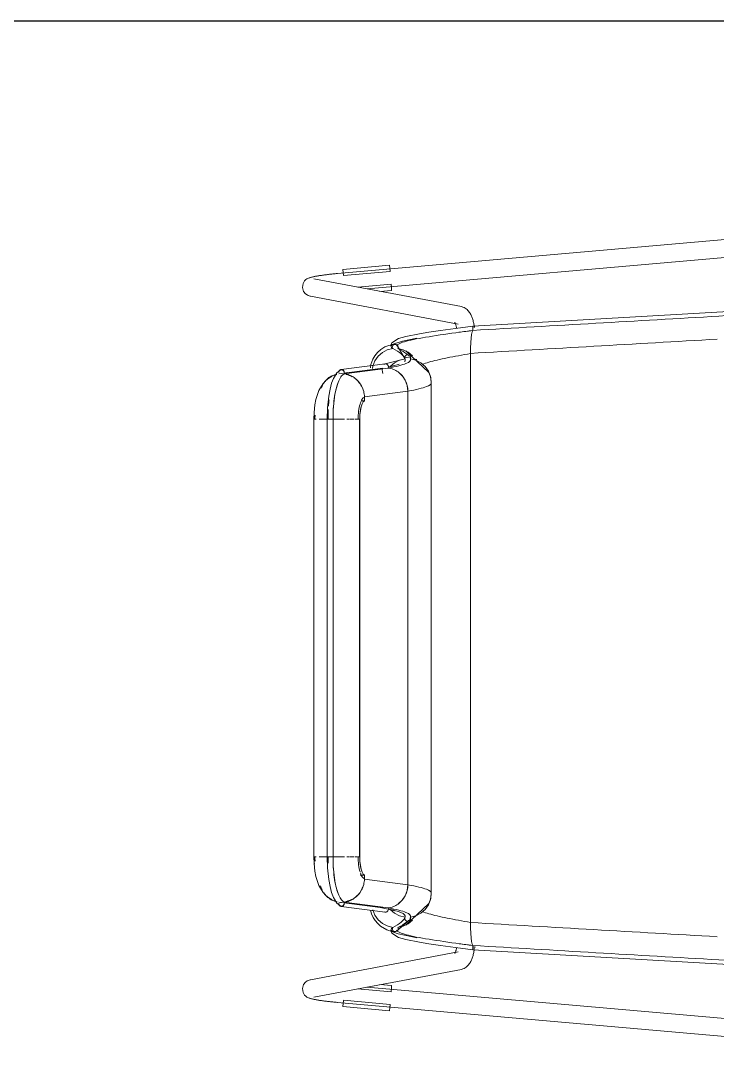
# Model space of a CAD drawing. Header units: millimetres. Extents: x 155927 to 317870, y -36033 to 97293.
# Drawn here: x 158917 to 159386, y 25255 to 25956 of the extents above; entities that cross this region are included whole.
import ezdxf

# ---------------------------------------------------------------- set-up
doc = ezdxf.new("R2010")
doc.units = ezdxf.units.MM
doc.header["$MEASUREMENT"] = 0
doc.layers.add('I-FURN', color=8, linetype='CONTINUOUS', lineweight=9)
doc.layers.add('I-WALL', color=7, linetype='CONTINUOUS', lineweight=9)

msp = doc.modelspace()

# ---------------------------------------------------------------- linework, layer by layer
at = {"layer": 'I-FURN'}
for p, q in [((159573.34, 25824.23), (159130.02, 25785.28)), ((159150.04, 25775), (159574.39, 25812.28)), ((159123.24, 25784.59), (159123.95, 25784.67)), ((159123.95, 25784.67), (159124.67, 25784.75)), ((159124.67, 25784.75), (159125.4, 25784.83)), ((159125.4, 25784.83), (159126.13, 25784.91)), ((159126.13, 25784.91), (159126.87, 25784.99)), ((159126.87, 25784.99), (159127.61, 25785.06)), ((159127.61, 25785.06), (159128.36, 25785.13)), ((159128.36, 25785.13), (159129.11, 25785.2)), ((159129.11, 25785.2), (159129.86, 25785.27)), ((159129.86, 25785.27), (159130.02, 25785.28)), ((159133.63, 25788.1), (159165.04, 25790.86)), ((159133.81, 25786.05), (159133.63, 25788.1)), ((159133.99, 25783.99), (159133.81, 25786.05)), ((159134, 25783.87), (159165.41, 25786.63)), ((159165.04, 25790.86), (159165.22, 25788.81)), ((159165.22, 25788.81), (159165.4, 25786.75)), ((159106.34, 25775.9), (159106.83, 25778.66)), ((159106.83, 25778.66), (159107.87, 25780.32)), ((159107.87, 25780.32), (159108.78, 25781.17)), ((159108.78, 25781.17), (159109.48, 25781.65)), ((159109.48, 25781.65), (159110.04, 25781.95)), ((159110.04, 25781.95), (159110.52, 25782.17)), ((159110.52, 25782.17), (159110.94, 25782.34)), ((159110.94, 25782.34), (159111.35, 25782.48)), ((159111.35, 25782.48), (159111.74, 25782.6)), ((159111.74, 25782.6), (159112.14, 25782.72)), ((159112.14, 25782.72), (159112.54, 25782.83)), ((159112.54, 25782.83), (159112.95, 25782.93)), ((159112.95, 25782.93), (159113.38, 25783.03)), ((159113.38, 25783.03), (159113.82, 25783.13)), ((159113.82, 25783.13), (159114.28, 25783.23)), ((159213.46, 25762.99), (159114.17, 25781.8)), ((159114.28, 25783.23), (159114.76, 25783.32)), ((159114.76, 25783.32), (159115.26, 25783.42)), ((159115.26, 25783.42), (159115.77, 25783.51)), ((159115.77, 25783.51), (159116.31, 25783.6)), ((159116.31, 25783.6), (159116.86, 25783.7)), ((159116.86, 25783.7), (159117.43, 25783.79)), ((159117.43, 25783.79), (159118.01, 25783.88)), ((159118.01, 25783.88), (159118.61, 25783.97)), ((159118.61, 25783.97), (159119.23, 25784.06)), ((159119.23, 25784.06), (159119.87, 25784.15)), ((159119.87, 25784.15), (159120.52, 25784.24)), ((159120.52, 25784.24), (159121.18, 25784.33)), ((159121.18, 25784.33), (159121.86, 25784.42)), ((159121.86, 25784.42), (159122.54, 25784.5)), ((159122.54, 25784.5), (159123.24, 25784.59)), ((159166.15, 25778.18), (159143.67, 25776.2)), ((159166.16, 25778.05), (159166.34, 25775.99)), ((159107.18, 25773.15), (159106.34, 25775.9)), ((159107.18, 25773.15), (159108.5, 25771.57)), ((159108.5, 25771.57), (159109.58, 25770.83)), ((159109.58, 25770.83), (159110.38, 25770.45)), ((159158.63, 25773.25), (159166.52, 25773.95)), ((159166.34, 25775.99), (159166.52, 25773.95)), ((159110.38, 25770.45), (159111.01, 25770.24)), ((159111.01, 25770.24), (159111.52, 25770.1)), ((159111.52, 25770.1), (159111.94, 25770.01)), ((159111.94, 25770.01), (159211.23, 25751.2)), ((159221.31, 25749.8), (159553.22, 25769.09)), ((159213.46, 25762.99), (159214.45, 25762.73)), ((159214.45, 25762.73), (159215.34, 25762.37)), ((159215.34, 25762.37), (159216.13, 25761.93)), ((159216.13, 25761.93), (159216.82, 25761.45)), ((159216.82, 25761.45), (159217.42, 25760.94)), ((159217.42, 25760.94), (159217.94, 25760.42)), ((159217.94, 25760.42), (159218.39, 25759.89)), ((159218.39, 25759.89), (159218.79, 25759.35)), ((159218.79, 25759.35), (159219.15, 25758.82)), ((159219.15, 25758.82), (159219.48, 25758.28)), ((159219.48, 25758.28), (159219.76, 25757.74)), ((159219.76, 25757.74), (159220.04, 25757.19)), ((159220.04, 25757.19), (159220.29, 25756.63)), ((159209, 25752.42), (159209.01, 25752.39)), ((159209.01, 25752.39), (159209.06, 25752.32)), ((159209.06, 25752.32), (159209.1, 25752.23)), ((159209.1, 25752.23), (159209.18, 25752.08)), ((159209.18, 25752.08), (159209.27, 25751.89)), ((159209.27, 25751.89), (159209.36, 25751.66)), ((159209.36, 25751.66), (159209.46, 25751.39)), ((159221.31, 25749.79), (159209.45, 25748.24)), ((159209.46, 25751.39), (159209.57, 25751.08)), ((159209.57, 25751.08), (159209.68, 25750.75)), ((159209.68, 25750.75), (159209.78, 25750.38)), ((159209.78, 25750.38), (159209.89, 25749.99)), ((159209.89, 25749.99), (159210, 25749.57)), ((159220.29, 25756.63), (159220.52, 25756.06)), ((159220.52, 25756.06), (159220.74, 25755.48)), ((159220.74, 25755.48), (159220.95, 25754.89)), ((159220.95, 25754.89), (159221.14, 25754.28)), ((159221.14, 25754.28), (159221.33, 25753.66)), ((159221.36, 25749.73), (159221.31, 25749.79)), ((159221.31, 25749.8), (159221.36, 25749.74)), ((159221.33, 25753.66), (159221.5, 25753.03)), ((159221.5, 25753.03), (159221.66, 25752.39)), ((159221.66, 25752.39), (159221.81, 25751.74)), ((159221.81, 25751.74), (159221.96, 25751.07)), ((159221.96, 25751.07), (159222.09, 25750.39)), ((159222.09, 25750.39), (159222.22, 25749.69)), ((159222.22, 25749.69), (159222.33, 25748.99)), ((159176.17, 25742.87), (159171.17, 25741.46)), ((159185.19, 25744.67), (159176.17, 25742.87)), ((159191.5, 25745.7), (159185.19, 25744.67)), ((159199.52, 25746.89), (159191.5, 25745.7)), ((159209.45, 25748.24), (159199.52, 25746.89)), ((159210, 25749.57), (159210.1, 25749.12)), ((159210.1, 25749.12), (159210.2, 25748.65)), ((159210.2, 25748.65), (159210.3, 25748.16)), ((159220.04, 25741.82), (159220.35, 25744.28)), ((159220.35, 25744.28), (159220.04, 25741.79)), ((159220.35, 25744.29), (159220.72, 25746.03)), ((159220.72, 25746.03), (159220.35, 25744.28)), ((159220.72, 25746.03), (159221.12, 25746.93)), ((159221.12, 25746.93), (159220.72, 25746.03)), ((159221.11, 25748.39), (159221.1, 25747.9)), ((159221.1, 25747.9), (159221.11, 25748.39)), ((159221.1, 25747.9), (159221.1, 25747.4)), ((159221.1, 25747.4), (159221.1, 25747.9)), ((159221.1, 25747.4), (159221.12, 25746.93)), ((159221.12, 25746.93), (159221.1, 25747.4)), ((159221.13, 25748.85), (159221.11, 25748.39)), ((159221.11, 25748.39), (159221.13, 25748.85)), ((159221.13, 25748.85), (159221.16, 25749.24)), ((159221.16, 25749.23), (159221.13, 25748.85)), ((159221.21, 25749.53), (159221.16, 25749.23)), ((159221.16, 25749.24), (159221.2, 25749.53)), ((159221.46, 25749.26), (159221.41, 25749.55)), ((159221.41, 25749.55), (159221.46, 25749.26)), ((159221.49, 25748.88), (159221.46, 25749.26)), ((159221.46, 25749.26), (159221.49, 25748.88)), ((159162.02, 25735.8), (159159.19, 25733.98)), ((159173.73, 25739.79), (159162.02, 25735.8)), ((159166.54, 25738.69), (159166.01, 25736.5)), ((159166.01, 25736.5), (159166.3, 25735.59)), ((159171.17, 25741.46), (159166.54, 25738.69)), ((159167.09, 25736.15), (159167.01, 25735.65)), ((159167.02, 25735.65), (159167.09, 25736.14)), ((159167.09, 25736.14), (159167.29, 25736.6)), ((159167.28, 25736.6), (159167.09, 25736.15)), ((159167.59, 25736.99), (159167.28, 25736.6)), ((159167.29, 25736.6), (159167.59, 25736.99)), ((159167.59, 25736.99), (159167.99, 25737.29)), ((159167.99, 25737.29), (159167.59, 25736.99)), ((159168.44, 25737.49), (159167.99, 25737.29)), ((159167.99, 25737.29), (159168.44, 25737.48)), ((159168.44, 25737.48), (159168.93, 25737.56)), ((159168.93, 25737.56), (159168.44, 25737.49)), ((159168.93, 25737.56), (159169.41, 25737.5)), ((159169.41, 25737.5), (159168.93, 25737.56)), ((159169.41, 25737.5), (159169.87, 25737.31)), ((159169.87, 25737.32), (159169.41, 25737.5)), ((159169.78, 25737.36), (159175.49, 25727.97)), ((159170.27, 25737.03), (159169.87, 25737.32)), ((159169.87, 25737.31), (159170.27, 25737.03)), ((159170.27, 25737.03), (159170.59, 25736.65)), ((159170.59, 25736.65), (159170.27, 25737.03)), ((159170.59, 25736.65), (159170.8, 25736.2)), ((159170.8, 25736.2), (159170.59, 25736.65)), ((159170.8, 25736.2), (159170.89, 25735.71)), ((159170.89, 25735.71), (159170.8, 25736.2)), ((159170.89, 25735.71), (159170.86, 25735.21)), ((159170.86, 25735.21), (159170.89, 25735.71)), ((159183.39, 25741.69), (159173.73, 25739.79)), ((159219.65, 25735.21), (159219.8, 25738.69)), ((159219.8, 25738.68), (159219.65, 25735.15)), ((159220.04, 25741.79), (159219.8, 25738.68)), ((159219.81, 25738.73), (159220.04, 25741.79)), ((159155.17, 25729.82), (159153.83, 25727.55)), ((159156.95, 25731.99), (159155.17, 25729.82)), ((159157.45, 25729.56), (159155.27, 25726.48)), ((159159.19, 25733.98), (159156.95, 25731.99)), ((159160.27, 25732.04), (159157.45, 25729.56)), ((159163.59, 25733.78), (159160.27, 25732.04)), ((159167.22, 25734.68), (159163.59, 25733.78)), ((159167.22, 25734.68), (159167.06, 25735.15)), ((159167.06, 25735.15), (159167.22, 25734.68)), ((159170.86, 25735.21), (159170.71, 25734.73)), ((159170.71, 25734.73), (159170.86, 25735.21)), ((159170.71, 25734.73), (159174.32, 25733.94)), ((159174.32, 25733.95), (159170.71, 25734.73)), ((159177.65, 25732.31), (159174.32, 25733.95)), ((159174.32, 25733.94), (159177.65, 25732.3)), ((159179.2, 25729.24), (159175.31, 25728.4)), ((159175.39, 25728.69), (159175.48, 25729.18)), ((159175.47, 25729.18), (159175.39, 25728.69)), ((159175.43, 25728.19), (159175.39, 25728.69)), ((159175.39, 25728.69), (159175.43, 25728.2)), ((159175.68, 25729.64), (159175.47, 25729.18)), ((159175.48, 25729.18), (159175.68, 25729.63)), ((159175.99, 25730.02), (159175.68, 25729.64)), ((159175.68, 25729.63), (159175.99, 25730.01)), ((159175.97, 25733.25), (159191.67, 25718.65)), ((159175.99, 25730.01), (159176.39, 25730.31)), ((159176.39, 25730.31), (159175.99, 25730.02)), ((159176.39, 25730.31), (159176.85, 25730.5)), ((159176.85, 25730.5), (159176.39, 25730.31)), ((159177.34, 25730.57), (159176.85, 25730.5)), ((159176.85, 25730.5), (159177.34, 25730.56)), ((159177.84, 25730.5), (159177.34, 25730.57)), ((159177.34, 25730.56), (159177.84, 25730.5)), ((159180.48, 25729.91), (159177.65, 25732.31)), ((159177.65, 25732.3), (159180.48, 25729.91)), ((159177.84, 25730.5), (159178.3, 25730.31)), ((159178.3, 25730.31), (159177.84, 25730.5)), ((159178.3, 25730.31), (159178.7, 25730.01)), ((159178.7, 25730.02), (159178.3, 25730.31)), ((159179.01, 25729.64), (159178.7, 25730.02)), ((159178.7, 25730.01), (159179.01, 25729.63)), ((159179.22, 25729.18), (159179.01, 25729.64)), ((159179.01, 25729.63), (159179.21, 25729.18)), ((159179.07, 25729.54), (159179.11, 25726.66)), ((159179.21, 25729.18), (159179.3, 25728.69)), ((159179.3, 25728.69), (159179.22, 25729.18)), ((159179.3, 25728.69), (159179.26, 25728.19)), ((159179.26, 25728.2), (159179.3, 25728.69)), ((159219.59, 25731.46), (159219.65, 25735.15)), ((159219.65, 25735.15), (159219.59, 25731.38)), ((159219.59, 25731.38), (159219.59, 25347.98)), ((159219.59, 25347.98), (159219.59, 25731.38)), ((159132.43, 25720.56), (159162.21, 25724.41)), ((159152.54, 25723.95), (159152.24, 25721.68)), ((159153.83, 25727.55), (159152.54, 25723.95)), ((159153.87, 25722.96), (159153.5, 25721.22)), ((159153.51, 25721.21), (159153.88, 25722.96)), ((159155.27, 25726.48), (159153.87, 25722.96)), ((159161.53, 25724.17), (159161.15, 25723.88)), ((159161.97, 25724.36), (159161.53, 25724.17)), ((159162.44, 25724.43), (159161.97, 25724.36)), ((159162.13, 25724.4), (159173.74, 25727.37)), ((159162.91, 25724.36), (159162.44, 25724.43)), ((159163.35, 25724.17), (159162.91, 25724.36)), ((159163.74, 25723.88), (159163.35, 25724.17)), ((159164.04, 25723.5), (159163.74, 25723.88)), ((159164.23, 25723.04), (159164.04, 25723.5)), ((159164.31, 25722.55), (159164.23, 25723.04)), ((159164.27, 25722.05), (159164.31, 25722.55)), ((159168.48, 25725.08), (159165.61, 25722.57)), ((159171.88, 25726.83), (159168.48, 25725.08)), ((159175.59, 25727.73), (159171.88, 25726.83)), ((159173.74, 25727.37), (159175.61, 25727.69)), ((159175.43, 25728.2), (159175.59, 25727.73)), ((159175.59, 25727.72), (159175.43, 25728.19)), ((159179.1, 25727.73), (159179.26, 25728.2)), ((159179.26, 25728.19), (159179.1, 25727.72)), ((159182.81, 25726.83), (159179.1, 25727.73)), ((159182.81, 25726.83), (159186.2, 25725.07)), ((159186.21, 25725.08), (159182.81, 25726.83)), ((159186.2, 25725.07), (159189.07, 25722.57)), ((159189.08, 25722.57), (159186.21, 25725.08)), ((159189.07, 25722.57), (159191.25, 25719.43)), ((159191.25, 25719.43), (159189.08, 25722.57)), ((159124.17, 25714.85), (159122.1, 25713.18)), ((159126.44, 25716.18), (159124.17, 25714.85)), ((159129.55, 25718.31), (159127.25, 25714.48)), ((159131.93, 25720.2), (159129.55, 25718.31)), ((159130.87, 25717.72), (159160.57, 25721.56)), ((159136.84, 25718.49), (159134.4, 25718.18)), ((159164.12, 25721.58), (159134.41, 25717.74)), ((159159.79, 25721.44), (159160.48, 25717.95)), ((159173.62, 25716.47), (159170.88, 25718.95)), ((159175.7, 25713.35), (159173.62, 25716.47)), ((159191.07, 25719.75), (159192.8, 25715.28)), ((159191.25, 25719.43), (159192.61, 25715.86)), ((159192.62, 25715.86), (159191.25, 25719.43)), ((159191.67, 25718.65), (159192.37, 25716.72)), ((159192.61, 25715.86), (159193.09, 25712.07)), ((159193.09, 25712.07), (159192.62, 25715.86)), ((159192.8, 25715.28), (159193.24, 25711.53)), ((159120.27, 25711.2), (159117.4, 25706.48)), ((159122.1, 25713.18), (159120.27, 25711.2)), ((159126.06, 25711.31), (159124.98, 25707.27)), ((159127.25, 25714.48), (159126.06, 25711.31)), ((159129.29, 25708.34), (159128.33, 25703.91)), ((159130.39, 25711.78), (159129.29, 25708.34)), ((159177.01, 25709.81), (159175.7, 25713.35)), ((159177.49, 25706.04), (159177.01, 25709.81)), ((159193.09, 25712.07), (159193.09, 25367.29)), ((159193.09, 25367.29), (159193.09, 25712.07)), ((159193.24, 25672.63), (159193.24, 25711.54)), ((159117.4, 25706.48), (159115.38, 25700.33)), ((159124.11, 25702.55), (159123.31, 25694.67)), ((159124.98, 25707.27), (159124.11, 25702.55)), ((159128.33, 25703.91), (159127.73, 25699.9)), ((159148.21, 25702.18), (159177.49, 25706.04)), ((159148.28, 25699.46), (159148.21, 25702.18)), ((159177.49, 25706.04), (159177.49, 25373.33)), ((159177.49, 25373.33), (159177.49, 25706.04)), ((159114.72, 25696.83), (159114.21, 25691.63)), ((159115.38, 25700.33), (159114.72, 25696.83)), ((159123.31, 25694.67), (159123.16, 25687.11)), ((159127.73, 25699.9), (159127.2, 25693.33)), ((159145.45, 25693), (159145.96, 25695.49)), ((159145.96, 25695.49), (159146.63, 25697.47)), ((159148.28, 25699.46), (159146.62, 25699.46)), ((159148.26, 25699.46), (159146.62, 25699.46)), ((159146.63, 25697.47), (159147.42, 25698.82)), ((159147.42, 25698.82), (159148.28, 25699.46)), ((159114.21, 25691.63), (159114.12, 25687.11)), ((159114.29, 25687.11), (159114.12, 25687.11)), ((159114.12, 25687.11), (159114.12, 25392.26)), ((159114.14, 25687.11), (159115.62, 25687.11)), ((159117.64, 25687.11), (159120.22, 25687.11)), ((159123.4, 25687.11), (159120.38, 25687.11)), ((159120.39, 25687.11), (159123.41, 25687.11)), ((159123.16, 25687.11), (159123.16, 25392.26)), ((159123.16, 25687.11), (159127.01, 25687.11)), ((159123.23, 25687.11), (159123.16, 25687.11)), ((159123.43, 25687.11), (159123.23, 25687.11)), ((159123.73, 25687.11), (159123.43, 25687.11)), ((159124.12, 25687.11), (159123.73, 25687.11)), ((159124.58, 25687.11), (159124.12, 25687.11)), ((159125.07, 25687.11), (159124.58, 25687.11)), ((159125.57, 25687.11), (159125.07, 25687.11)), ((159126.04, 25687.11), (159125.57, 25687.11)), ((159126.46, 25687.11), (159126.04, 25687.11)), ((159126.79, 25687.11), (159126.46, 25687.11)), ((159127.01, 25687.11), (159126.79, 25687.11)), ((159130.91, 25687.11), (159127.09, 25687.11)), ((159127.09, 25687.11), (159130.91, 25687.11)), ((159127.2, 25693.33), (159127.12, 25687.11)), ((159127.12, 25392.26), (159127.12, 25687.11)), ((159131.1, 25687.11), (159134.66, 25687.11)), ((159136.29, 25687.11), (159138.13, 25687.11)), ((159138.65, 25687.11), (159141.11, 25687.11)), ((159141.7, 25687.11), (159143.44, 25687.11)), ((159143.9, 25687.11), (159143.51, 25687.11)), ((159144.96, 25687.11), (159144.96, 25392.26)), ((159145.02, 25687.11), (159145.13, 25690.14)), ((159145.02, 25392.25), (159145.02, 25687.11)), ((159145.13, 25690.14), (159145.45, 25693)), ((159193.24, 25367.83), (159193.24, 25672.63)), ((159114.12, 25392.26), (159114.29, 25392.26)), ((159114.21, 25387.74), (159114.12, 25392.26)), ((159115.62, 25392.26), (159114.14, 25392.26)), ((159114.72, 25382.53), (159114.21, 25387.74)), ((159120.22, 25392.26), (159117.64, 25392.26)), ((159120.38, 25392.26), (159123.4, 25392.26)), ((159123.41, 25392.26), (159120.39, 25392.26)), ((159127.12, 25392.26), (159123.16, 25392.26)), ((159123.31, 25384.69), (159123.16, 25392.26)), ((159123.16, 25392.26), (159123.23, 25392.26)), ((159123.23, 25392.26), (159123.43, 25392.26)), ((159123.43, 25392.26), (159123.73, 25392.26)), ((159123.73, 25392.26), (159124.12, 25392.26)), ((159124.12, 25392.26), (159124.58, 25392.26)), ((159124.58, 25392.26), (159125.07, 25392.26)), ((159125.07, 25392.26), (159125.57, 25392.26)), ((159125.57, 25392.26), (159126.04, 25392.26)), ((159126.04, 25392.26), (159126.46, 25392.26)), ((159126.46, 25392.26), (159126.79, 25392.26)), ((159126.79, 25392.26), (159127.01, 25392.26)), ((159127.01, 25392.26), (159127.12, 25392.26)), ((159127.09, 25392.26), (159130.91, 25392.26)), ((159130.91, 25392.26), (159127.09, 25392.26)), ((159127.12, 25392.26), (159127.21, 25385.84)), ((159127.21, 25385.84), (159127.69, 25379.86)), ((159134.66, 25392.26), (159131.1, 25392.26)), ((159138.13, 25392.26), (159136.29, 25392.26)), ((159141.11, 25392.26), (159138.65, 25392.26)), ((159143.44, 25392.26), (159141.7, 25392.26)), ((159145.13, 25389.22), (159145.02, 25392.25)), ((159145.45, 25386.37), (159145.13, 25389.22)), ((159145.96, 25383.87), (159145.45, 25386.37)), ((159115.38, 25379.03), (159114.72, 25382.53)), ((159117.4, 25372.88), (159115.38, 25379.03)), ((159124.11, 25376.81), (159123.31, 25384.69)), ((159127.69, 25379.86), (159128.52, 25374.42)), ((159145.28, 25379.9), (159148.28, 25379.9)), ((159145.28, 25379.9), (159148.26, 25379.9)), ((159146.63, 25381.89), (159145.96, 25383.87)), ((159147.42, 25380.54), (159146.63, 25381.89)), ((159148.28, 25379.9), (159147.42, 25380.54)), ((159148.21, 25377.19), (159148.28, 25379.9)), ((159120.27, 25368.16), (159117.4, 25372.88)), ((159124.98, 25372.09), (159124.11, 25376.81)), ((159126.06, 25368.05), (159124.98, 25372.09)), ((159128.52, 25374.42), (159129.32, 25370.92)), ((159177.49, 25373.33), (159148.21, 25377.19)), ((159177.01, 25369.56), (159177.49, 25373.33)), ((159122.1, 25366.19), (159120.27, 25368.16)), ((159124.17, 25364.52), (159122.1, 25366.19)), ((159126.44, 25363.19), (159124.17, 25364.52)), ((159127.25, 25364.88), (159126.06, 25368.05)), ((159129.55, 25361.05), (159127.25, 25364.88)), ((159129.32, 25370.92), (159130.2, 25368.1)), ((159130.2, 25368.1), (159130.39, 25367.59)), ((159173.62, 25362.9), (159175.7, 25366.01)), ((159175.7, 25366.01), (159177.01, 25369.56)), ((159193.09, 25367.29), (159192.61, 25363.5)), ((159192.62, 25363.5), (159193.09, 25367.29)), ((159192.8, 25364.08), (159193.24, 25367.83)), ((159131.93, 25359.16), (159129.55, 25361.05)), ((159160.57, 25357.8), (159130.87, 25361.64)), ((159136.84, 25360.87), (159132.06, 25361.49)), ((159162.21, 25354.95), (159132.43, 25358.8)), ((159164.12, 25357.78), (159134.41, 25361.62)), ((159166.08, 25356.55), (159159.79, 25357.92)), ((159170.88, 25360.41), (159173.62, 25362.9)), ((159175.97, 25346.11), (159191.67, 25360.71)), ((159191.25, 25359.93), (159189.07, 25356.8)), ((159189.08, 25356.79), (159191.25, 25359.93)), ((159191.07, 25359.61), (159192.8, 25364.08)), ((159192.61, 25363.5), (159191.25, 25359.93)), ((159191.25, 25359.93), (159192.62, 25363.5)), ((159191.67, 25360.71), (159192.37, 25362.64)), ((159152.36, 25356.26), (159153.02, 25353.75)), ((159153.02, 25353.75), (159154.04, 25351.39)), ((159153.87, 25356.4), (159155.27, 25352.89)), ((159154.04, 25351.39), (159155.42, 25349.19)), ((159155.27, 25352.89), (159157.45, 25349.8)), ((159161.53, 25355.19), (159161.97, 25355)), ((159161.97, 25355), (159162.44, 25354.93)), ((159162.44, 25354.93), (159162.91, 25355)), ((159162.91, 25355), (159163.35, 25355.19)), ((159163.35, 25355.19), (159163.74, 25355.48)), ((159163.74, 25355.48), (159164.04, 25355.87)), ((159164.04, 25355.87), (159164.23, 25356.32)), ((159164.23, 25356.32), (159164.31, 25356.81)), ((159164.31, 25356.81), (159164.27, 25357.31)), ((159165.61, 25356.79), (159168.48, 25354.28)), ((159168.51, 25355.79), (159166.08, 25356.55)), ((159168.48, 25354.28), (159171.88, 25352.53)), ((159171.88, 25352.53), (159175.59, 25351.64)), ((159175.31, 25350.96), (159175.49, 25351.39)), ((159175.39, 25350.67), (159175.43, 25351.17)), ((159175.43, 25351.17), (159175.39, 25350.67)), ((159175.48, 25350.18), (159175.39, 25350.67)), ((159175.39, 25350.67), (159175.47, 25350.18)), ((159175.43, 25351.17), (159175.59, 25351.64)), ((159175.59, 25351.64), (159175.43, 25351.17)), ((159179.07, 25349.82), (159179.11, 25352.71)), ((159179.1, 25351.64), (159182.81, 25352.53)), ((159179.1, 25351.64), (159179.26, 25351.17)), ((159179.26, 25351.17), (159179.1, 25351.64)), ((159179.3, 25350.67), (159179.21, 25350.18)), ((159179.22, 25350.18), (159179.3, 25350.67)), ((159179.26, 25351.17), (159179.3, 25350.67)), ((159179.3, 25350.67), (159179.26, 25351.17)), ((159186.2, 25354.29), (159182.81, 25352.54)), ((159182.81, 25352.53), (159186.21, 25354.28)), ((159189.07, 25356.8), (159186.2, 25354.29)), ((159186.21, 25354.28), (159189.08, 25356.79)), ((159155.42, 25349.19), (159157.1, 25347.21)), ((159157.1, 25347.21), (159159.07, 25345.47)), ((159157.45, 25349.8), (159160.27, 25347.32)), ((159159.07, 25345.47), (159163.18, 25342.97)), ((159160.27, 25347.32), (159163.59, 25345.58)), ((159163.59, 25345.58), (159167.22, 25344.68)), ((159166.01, 25342.86), (159166.3, 25343.77)), ((159167.06, 25344.21), (159167.01, 25343.71)), ((159167.01, 25343.71), (159167.09, 25343.22)), ((159167.02, 25343.71), (159167.06, 25344.21)), ((159167.09, 25343.22), (159167.02, 25343.71)), ((159167.06, 25344.21), (159167.22, 25344.68)), ((159167.22, 25344.68), (159167.06, 25344.21)), ((159169.78, 25342), (159179.2, 25350.12)), ((159174.32, 25345.42), (159170.71, 25344.63)), ((159170.71, 25344.63), (159174.32, 25345.41)), ((159170.71, 25344.63), (159170.86, 25344.15)), ((159170.86, 25344.15), (159170.71, 25344.63)), ((159170.89, 25343.65), (159170.8, 25343.16)), ((159170.8, 25343.16), (159170.89, 25343.65)), ((159170.86, 25344.15), (159170.89, 25343.65)), ((159170.89, 25343.65), (159170.86, 25344.15)), ((159177.65, 25347.06), (159174.32, 25345.42)), ((159174.32, 25345.41), (159177.65, 25347.05)), ((159175.47, 25350.18), (159175.68, 25349.73)), ((159175.68, 25349.73), (159175.48, 25350.18)), ((159175.99, 25349.35), (159175.68, 25349.73)), ((159175.68, 25349.73), (159175.99, 25349.34)), ((159176.39, 25349.05), (159175.99, 25349.35)), ((159175.99, 25349.34), (159176.39, 25349.05)), ((159176.85, 25348.87), (159176.39, 25349.05)), ((159176.39, 25349.05), (159176.85, 25348.86)), ((159177.34, 25348.8), (159176.85, 25348.87)), ((159176.85, 25348.86), (159177.34, 25348.8)), ((159177.84, 25348.87), (159177.34, 25348.8)), ((159177.34, 25348.8), (159177.84, 25348.86)), ((159180.48, 25349.46), (159177.65, 25347.06)), ((159177.65, 25347.05), (159180.48, 25349.45)), ((159178.3, 25349.05), (159177.84, 25348.87)), ((159177.84, 25348.86), (159178.3, 25349.05)), ((159178.7, 25349.35), (159178.3, 25349.05)), ((159178.3, 25349.05), (159178.7, 25349.34)), ((159179.01, 25349.73), (159178.7, 25349.35)), ((159178.7, 25349.34), (159179.01, 25349.73)), ((159179.21, 25350.18), (159179.01, 25349.73)), ((159179.01, 25349.73), (159179.22, 25350.18)), ((159219.59, 25347.98), (159219.65, 25344.21)), ((159219.65, 25344.21), (159219.59, 25347.9)), ((159219.65, 25344.21), (159219.8, 25340.68)), ((159219.8, 25340.68), (159219.65, 25344.15)), ((159163.18, 25342.97), (159170.81, 25340.3)), ((159166.54, 25340.67), (159166.01, 25342.86)), ((159171.17, 25337.9), (159166.54, 25340.67)), ((159167.29, 25342.76), (159167.09, 25343.22)), ((159167.09, 25343.22), (159167.28, 25342.76)), ((159167.28, 25342.76), (159167.59, 25342.37)), ((159167.59, 25342.38), (159167.29, 25342.76)), ((159167.99, 25342.08), (159167.59, 25342.38)), ((159167.59, 25342.37), (159167.99, 25342.07)), ((159168.44, 25341.88), (159167.99, 25342.08)), ((159167.99, 25342.07), (159168.44, 25341.88)), ((159168.93, 25341.81), (159168.44, 25341.88)), ((159168.44, 25341.88), (159168.93, 25341.8)), ((159169.41, 25341.87), (159168.93, 25341.81)), ((159168.93, 25341.8), (159169.41, 25341.86)), ((159169.87, 25342.05), (159169.41, 25341.87)), ((159169.41, 25341.86), (159169.87, 25342.04)), ((159170.05, 25342.16), (159169.84, 25342.03)), ((159170.27, 25342.34), (159169.87, 25342.05)), ((159169.87, 25342.04), (159170.27, 25342.33)), ((159170.59, 25342.71), (159170.27, 25342.34)), ((159170.27, 25342.33), (159170.59, 25342.71)), ((159170.8, 25343.16), (159170.59, 25342.71)), ((159170.59, 25342.71), (159170.8, 25343.16)), ((159170.81, 25340.3), (159179.33, 25338.41)), ((159176.17, 25336.49), (159171.17, 25337.9)), ((159185.19, 25334.69), (159176.17, 25336.49)), ((159179.33, 25338.41), (159183.39, 25337.67)), ((159219.8, 25340.68), (159220.04, 25337.58)), ((159220.04, 25337.57), (159219.81, 25340.63)), ((159220.04, 25337.58), (159220.35, 25335.08)), ((159220.35, 25335.08), (159220.04, 25337.54)), ((159191.5, 25333.66), (159185.19, 25334.69)), ((159199.52, 25332.48), (159191.5, 25333.66)), ((159209.45, 25331.12), (159199.52, 25332.48)), ((159221.31, 25329.57), (159209.45, 25331.12)), ((159209.78, 25328.98), (159209.89, 25329.38)), ((159209.89, 25329.38), (159210, 25329.8)), ((159210, 25329.8), (159210.1, 25330.24)), ((159210.1, 25330.24), (159210.2, 25330.71)), ((159210.2, 25330.71), (159210.3, 25331.2)), ((159220.35, 25335.08), (159220.72, 25333.33)), ((159220.72, 25333.33), (159220.35, 25335.07)), ((159221.12, 25332.43), (159220.72, 25333.33)), ((159220.72, 25333.33), (159221.12, 25332.43)), ((159221.12, 25332.43), (159221.1, 25331.96)), ((159221.1, 25331.96), (159221.12, 25332.43)), ((159221.1, 25331.96), (159221.1, 25331.46)), ((159221.1, 25331.46), (159221.1, 25331.96)), ((159221.1, 25331.46), (159221.11, 25330.97)), ((159221.11, 25330.97), (159221.1, 25331.46)), ((159221.11, 25330.97), (159221.13, 25330.52)), ((159221.13, 25330.51), (159221.11, 25330.97)), ((159221.13, 25330.52), (159221.16, 25330.13)), ((159221.16, 25330.13), (159221.13, 25330.51)), ((159221.16, 25330.13), (159221.21, 25329.83)), ((159221.2, 25329.83), (159221.16, 25330.13)), ((159221.25, 25329.63), (159221.2, 25329.83)), ((159221.21, 25329.83), (159221.25, 25329.64)), ((159221.25, 25329.64), (159221.31, 25329.57)), ((159221.31, 25329.56), (159221.25, 25329.63)), ((159221.31, 25329.57), (159221.36, 25329.63)), ((159221.36, 25329.62), (159221.31, 25329.56)), ((159221.31, 25329.56), (159553.22, 25310.28)), ((159221.36, 25329.63), (159221.41, 25329.81)), ((159221.41, 25329.81), (159221.36, 25329.62)), ((159221.41, 25329.81), (159221.46, 25330.1)), ((159221.46, 25330.1), (159221.41, 25329.81)), ((159221.46, 25330.1), (159221.49, 25330.48)), ((159221.49, 25330.48), (159221.46, 25330.1)), ((159221.49, 25330.48), (159221.51, 25330.93)), ((159221.51, 25330.93), (159221.49, 25330.48)), ((159221.51, 25330.93), (159221.52, 25331.42)), ((159221.52, 25331.42), (159221.51, 25330.93)), ((159221.52, 25331.42), (159221.52, 25331.92)), ((159221.52, 25331.92), (159221.52, 25331.42)), ((159222.09, 25328.98), (159222.22, 25329.67)), ((159222.33, 25330.37), (159222.44, 25331.09)), ((159222.44, 25331.09), (159222.54, 25331.81)), ((159211.23, 25328.16), (159111.94, 25309.35)), ((159209, 25326.94), (159209.01, 25326.97)), ((159209.01, 25326.97), (159209.06, 25327.04)), ((159209.06, 25327.04), (159209.1, 25327.13)), ((159209.1, 25327.13), (159209.18, 25327.28)), ((159209.18, 25327.28), (159209.27, 25327.47)), ((159209.27, 25327.47), (159209.36, 25327.71)), ((159209.36, 25327.71), (159209.46, 25327.98)), ((159209.46, 25327.98), (159209.57, 25328.28)), ((159209.57, 25328.28), (159209.68, 25328.62)), ((159209.68, 25328.62), (159209.78, 25328.98)), ((159220.04, 25322.17), (159220.29, 25322.73)), ((159220.29, 25322.73), (159220.52, 25323.3)), ((159220.52, 25323.3), (159220.74, 25323.88)), ((159220.74, 25323.88), (159220.95, 25324.48)), ((159220.95, 25324.48), (159221.14, 25325.08)), ((159221.14, 25325.08), (159221.33, 25325.7)), ((159221.33, 25325.7), (159221.5, 25326.33)), ((159221.5, 25326.33), (159221.66, 25326.97)), ((159221.66, 25326.97), (159221.81, 25327.63)), ((159221.81, 25327.63), (159221.96, 25328.3)), ((159221.96, 25328.3), (159222.09, 25328.98)), ((159114.17, 25297.56), (159213.46, 25316.37)), ((159213.46, 25316.37), (159214.45, 25316.63)), ((159214.45, 25316.63), (159215.34, 25316.99)), ((159215.34, 25316.99), (159216.13, 25317.43)), ((159216.13, 25317.43), (159216.82, 25317.92)), ((159216.82, 25317.92), (159217.42, 25318.43)), ((159217.42, 25318.43), (159217.94, 25318.95)), ((159217.94, 25318.95), (159218.39, 25319.48)), ((159218.39, 25319.48), (159218.79, 25320.01)), ((159218.79, 25320.01), (159219.15, 25320.55)), ((159219.15, 25320.55), (159219.48, 25321.09)), ((159219.48, 25321.09), (159219.76, 25321.62)), ((159219.76, 25321.62), (159220.04, 25322.17)), ((159108.5, 25307.79), (159109.58, 25308.54)), ((159109.58, 25308.54), (159110.38, 25308.91)), ((159110.38, 25308.91), (159111.01, 25309.13)), ((159111.01, 25309.13), (159111.52, 25309.26)), ((159111.52, 25309.26), (159111.94, 25309.35)), ((159107.18, 25306.21), (159106.34, 25303.46)), ((159106.34, 25303.46), (159106.83, 25300.7)), ((159107.18, 25306.21), (159108.5, 25307.79)), ((159143.55, 25303.17), (159166.15, 25301.18)), ((159574.39, 25267.09), (159149.89, 25304.38)), ((159166.52, 25305.42), (159158.63, 25306.11)), ((159166.34, 25303.37), (159166.16, 25301.31)), ((159166.52, 25305.42), (159166.34, 25303.37)), ((159106.83, 25300.7), (159107.87, 25299.05)), ((159107.87, 25299.05), (159108.78, 25298.19)), ((159108.78, 25298.19), (159109.48, 25297.71)), ((159109.48, 25297.71), (159110.04, 25297.41)), ((159110.04, 25297.41), (159110.52, 25297.19)), ((159110.52, 25297.19), (159110.94, 25297.02)), ((159110.94, 25297.02), (159111.35, 25296.88)), ((159111.35, 25296.88), (159111.74, 25296.76)), ((159111.74, 25296.76), (159112.14, 25296.64)), ((159112.14, 25296.64), (159112.54, 25296.54)), ((159112.54, 25296.54), (159112.95, 25296.43)), ((159112.95, 25296.43), (159113.38, 25296.33)), ((159113.38, 25296.33), (159113.82, 25296.23)), ((159113.82, 25296.23), (159114.28, 25296.14)), ((159114.28, 25296.14), (159114.76, 25296.04)), ((159114.76, 25296.04), (159115.26, 25295.95)), ((159115.26, 25295.95), (159115.77, 25295.85)), ((159115.77, 25295.85), (159116.31, 25295.76)), ((159116.31, 25295.76), (159116.86, 25295.66)), ((159116.86, 25295.66), (159117.43, 25295.57)), ((159117.43, 25295.57), (159118.01, 25295.48)), ((159118.01, 25295.48), (159118.61, 25295.39)), ((159118.61, 25295.39), (159119.23, 25295.3)), ((159119.23, 25295.3), (159119.87, 25295.21)), ((159119.87, 25295.21), (159120.52, 25295.12)), ((159120.52, 25295.12), (159121.18, 25295.03)), ((159121.18, 25295.03), (159121.86, 25294.95)), ((159121.86, 25294.95), (159122.54, 25294.86)), ((159122.54, 25294.86), (159123.24, 25294.78)), ((159123.24, 25294.78), (159123.95, 25294.69)), ((159123.95, 25294.69), (159124.67, 25294.61)), ((159124.67, 25294.61), (159125.4, 25294.53)), ((159125.4, 25294.53), (159126.13, 25294.45)), ((159126.13, 25294.45), (159126.87, 25294.38)), ((159126.87, 25294.38), (159127.61, 25294.3)), ((159133.81, 25293.31), (159133.99, 25295.37)), ((159165.41, 25292.74), (159134, 25295.5)), ((159127.61, 25294.3), (159128.36, 25294.23)), ((159128.36, 25294.23), (159129.11, 25294.16)), ((159129.11, 25294.16), (159129.86, 25294.09)), ((159129.86, 25294.09), (159130.02, 25294.08)), ((159130.02, 25294.08), (159573.34, 25255.13)), ((159133.63, 25291.26), (159133.81, 25293.31)), ((159165.04, 25288.51), (159133.63, 25291.26)), ((159165.22, 25290.55), (159165.04, 25288.51)), ((159165.4, 25292.61), (159165.22, 25290.55))]:
    msp.add_line(p, q, dxfattribs=at)
for centre, major_axis, ratio, start_param, end_param in [((159162.44, 25722.47), (0, -1.96), 0.955139, 1.359855, 3.903556), ((159162.42, 25705.91), (0, -15.78), 0.955139, 2.787556, 3.029056), ((159162.42, 25705.91), (0, -15.78), 0.955139, 2.545839, 2.787386), ((159162.42, 25705.91), (0, -15.78), 0.955139, 1.579038, 2.545717), ((159118.4, 25687.11), (0, -12.4), 0.287441, 4.492176, 4.712389), ((159129.87, 25687.11), (15.75, 0), 0.000004, 0.290246, 0.472486), ((159118.4, 25392.25), (0, -12.4), 0.287441, 4.712389, 4.950404), ((159129.87, 25392.26), (15.75, 0), 0.000004, 5.8107, 5.99294), ((159162.42, 25373.46), (0, -15.78), 0.955139, 0.595876, 1.562553), ((159162.42, 25373.46), (0, -15.78), 0.955139, 0.112537, 0.354036), ((159162.42, 25373.46), (0, -15.78), 0.955139, 0.354206, 0.595753), ((159162.44, 25356.9), (0, -1.96), 0.955139, 5.775592, 8.064923)]:
    msp.add_ellipse(centre, major_axis=major_axis, ratio=ratio, start_param=start_param, end_param=end_param, dxfattribs=at)
for points in [[(159553.12, 25766.25), (159497.71, 25763.03), (159386.95, 25756.59), (159276.36, 25750.15), (159221.12, 25746.93)], [(159211.76, 25745.73), (159214.85, 25746.13), (159217.98, 25746.52), (159221.11, 25746.92)], [(159219.59, 25731.46), (159274.95, 25734.66), (159330.37, 25737.85), (159385.83, 25741.05)], [(159163.9, 25722.21), (159167.03, 25722.87), (159169.95, 25723.53), (159171.67, 25724.19)], [(159164.12, 25721.58), (159169.62, 25722.61), (159177.68, 25724.65), (159179.65, 25726.7), (159179.1, 25727.72)], [(159175.17, 25726.09), (159175.74, 25726.63), (159175.88, 25727.18), (159175.59, 25727.72)], [(159182.16, 25727.17), (159182.62, 25727.22), (159183.09, 25727.28), (159183.56, 25727.33)], [(159127.53, 25716.65), (159128.19, 25716.91), (159128.86, 25717.07), (159129.55, 25717.22)], [(159130.45, 25711.95), (159131.02, 25713.41), (159132.29, 25715.88), (159133.69, 25717.19), (159134.42, 25717.54)], [(159148.21, 25702.18), (159148.17, 25703.47), (159147.81, 25705.97), (159146.4, 25709.57), (159144.21, 25712.72), (159141.37, 25715.25), (159138.03, 25717.01), (159135.65, 25717.59), (159134.41, 25717.74)], [(159135.93, 25717.28), (159137.32, 25716.97), (159138.68, 25716.47), (159139.94, 25715.77)], [(159141.29, 25714.91), (159142.08, 25714.36), (159142.79, 25713.72), (159143.45, 25713.03)], [(159144.1, 25712.39), (159144.94, 25711.44), (159146.36, 25709.34), (159147.42, 25706.96), (159147.66, 25705.71)], [(159193.24, 25711.54), (159193.24, 25711.72), (159193.19, 25711.89), (159193.09, 25712.07)], [(159143.9, 25687.11), (159143.93, 25689), (159144.19, 25692.74), (159145.15, 25697.53), (159146.55, 25700.86), (159147.64, 25701.8), (159148.2, 25701.93)], [(159123.69, 25687.11), (159123.65, 25689.33), (159123.69, 25691.53), (159123.8, 25693.71)], [(159123.94, 25695.92), (159124.05, 25697.39), (159124.19, 25698.85), (159124.37, 25700.26)], [(159145.91, 25695.49), (159145.37, 25693.43), (159145.08, 25690.72), (159144.99, 25687.94)], [(159114.22, 25687.11), (159114.21, 25688.69), (159114.28, 25690.19), (159114.42, 25691.62)], [(159114.43, 25387.29), (159114.28, 25388.87), (159114.21, 25390.54), (159114.22, 25392.26)], [(159123.71, 25387.99), (159123.67, 25389.41), (159123.67, 25390.83), (159123.69, 25392.26)], [(159134.42, 25361.82), (159133.69, 25362.18), (159132.29, 25363.49), (159130.39, 25367.19), (159128.86, 25372.26), (159127.75, 25378.4), (159127.12, 25385.26), (159127.05, 25389.91), (159127.09, 25392.26)], [(159145.22, 25382.07), (159144.44, 25384.77), (159143.96, 25388.47), (159143.9, 25392.25)], [(159144.97, 25391.42), (159145.03, 25388.64), (159145.3, 25385.5), (159145.91, 25383.88)], [(159148.2, 25377.43), (159147.19, 25377.67), (159146.2, 25379.08), (159145.44, 25381.36)], [(159118.57, 25372.65), (159118.83, 25371.69), (159119.18, 25370.76), (159119.6, 25369.87)], [(159134.41, 25361.62), (159135.65, 25361.77), (159138.03, 25362.35), (159141.37, 25364.11), (159144.21, 25366.64), (159146.4, 25369.79), (159147.81, 25373.39), (159148.17, 25375.89), (159148.21, 25377.19)], [(159147.66, 25373.65), (159147.34, 25372.42), (159146.37, 25370.09), (159145.01, 25367.78), (159144.19, 25366.79)], [(159143.49, 25366.32), (159142.81, 25365.63), (159142.1, 25364.94), (159141.29, 25364.46)], [(159193.09, 25367.29), (159193.19, 25367.47), (159193.24, 25367.65), (159193.24, 25367.83)], [(159129.46, 25362.11), (159128.8, 25362.26), (159128.16, 25362.46), (159127.52, 25362.7)], [(159134.57, 25361.36), (159134.58, 25361.28), (159134.6, 25361.11), (159134.6, 25360.94), (159134.6, 25360.86)], [(159139.93, 25363.6), (159138.67, 25362.91), (159137.3, 25362.5), (159135.92, 25362.17)], [(159164.12, 25357.78), (159169.62, 25356.76), (159177.68, 25354.71), (159179.65, 25352.66), (159179.1, 25351.64)], [(159385.83, 25338.32), (159330.37, 25341.51), (159274.95, 25344.71), (159219.59, 25347.9)], [(159211.95, 25333.61), (159214.98, 25333.22), (159218.05, 25332.83), (159221.11, 25332.45)], [(159553.12, 25313.11), (159497.71, 25316.33), (159386.95, 25322.77), (159276.36, 25329.21), (159221.12, 25332.43)]]:
    msp.add_open_spline(points, degree=3, dxfattribs=at)
for points, knots in [([(159169.83, 25736.56), (159170.02, 25736.97), (159171.62, 25738.39), (159179.92, 25740.83), (159198.36, 25743.88), (159213.57, 25745.91), (159221.12, 25746.93)], [0.1500589, 0.1500589, 0.1500589, 0.1500589, 0.25, 0.5, 0.75, 1, 1, 1, 1]), ([(159167.22, 25734.68), (159165.67, 25735.71), (159165.89, 25736.96), (159168.8, 25738.22), (159169.43, 25738.45)], [0, 0, 0, 0, 0.25, 0.3070827, 0.3070827, 0.3070827, 0.3070827]), ([(159175.31, 25728.4), (159174.84, 25729.34), (159173.05, 25731.43), (159169.62, 25733.52), (159167.22, 25734.68)], [0.0974617, 0.0974617, 0.0974617, 0.0974617, 0.5, 1, 1, 1, 1]), ([(159177.84, 25729.85), (159177.44, 25730.31), (159175.77, 25731.94), (159173.12, 25733.57), (159170.71, 25734.73)], [0.3036932, 0.3036932, 0.3036932, 0.3036932, 0.5, 1, 1, 1, 1]), ([(159187.32, 25724.08), (159188.47, 25724.57), (159192.71, 25726.03), (159203.42, 25728.46), (159214.2, 25730.41), (159219.59, 25731.38)], [0.375, 0.375, 0.375, 0.375, 0.5, 0.75, 1, 1, 1, 1]), ([(159129.67, 25717.51), (159128.93, 25717.35), (159127.05, 25716.79), (159124.22, 25715.24), (159122.39, 25713.56), (159121.62, 25712.61)], [0.0634811, 0.0634811, 0.0634811, 0.0634811, 0.1666667, 0.3333333, 0.5, 0.5, 0.5, 0.5]), ([(159134.59, 25718.59), (159134.59, 25718.74), (159134.56, 25718.96), (159134.48, 25719.25), (159134.37, 25719.52), (159134.17, 25719.84), (159133.86, 25720.16), (159133.49, 25720.39), (159133.14, 25720.52), (159132.83, 25720.57), (159132.55, 25720.58), (159132.29, 25720.54), (159132.04, 25720.47), (159131.79, 25720.36), (159131.49, 25720.16), (159131.18, 25719.84), (159130.97, 25719.44), (159130.87, 25719.09), (159130.83, 25718.83), (159130.82, 25718.67), (159130.82, 25718.59)], [0.1111111, 0.1111111, 0.1111111, 0.1111111, 0.1666667, 0.1944444, 0.2222222, 0.2777778, 0.3333333, 0.3888889, 0.4444444, 0.4791667, 0.5138889, 0.5486111, 0.5833333, 0.6180556, 0.6527778, 0.7222222, 0.7916667, 0.8263889, 0.8611111, 0.8888889, 0.8888889, 0.8888889, 0.8888889]), ([(159130.85, 25718.5), (159130.85, 25718.67), (159130.89, 25718.96), (159131.03, 25719.34), (159131.29, 25719.75), (159131.81, 25720.21), (159132.67, 25720.46), (159133.46, 25720.23), (159133.99, 25719.84), (159134.31, 25719.45), (159134.45, 25719.15), (159134.5, 25718.99)], [-0.875, -0.875, -0.875, -0.875, -0.8125, -0.765625, -0.71875, -0.625, -0.5, -0.375, -0.3125, -0.25, -0.1875, -0.1875, -0.1875, -0.1875]), ([(159120.99, 25711.81), (159120.46, 25711.08), (159119.75, 25709.83), (159119.12, 25708.5), (159118.92, 25707.99)], [0.5455526, 0.5455526, 0.5455526, 0.5455526, 0.6666667, 0.739481, 0.739481, 0.739481, 0.739481]), ([(159127.09, 25687.11), (159127.05, 25689.45), (159127.12, 25694.11), (159127.76, 25700.95), (159128.84, 25707.06), (159129.85, 25710.28), (159130.39, 25711.77)], [0.0000052, 0.0000052, 0.0000052, 0.0000052, 0.1666667, 0.3333333, 0.5, 0.6602535, 0.6602535, 0.6602535, 0.6602535]), ([(159177.49, 25706.04), (159183.22, 25707.04), (159190.86, 25708.88), (159193.24, 25710.71), (159193.24, 25711.53)], [0, 0, 0, 0, 0.5, 0.9107153, 0.9107153, 0.9107153, 0.9107153]), ([(159193.24, 25367.83), (159193.24, 25368.65), (159190.86, 25370.49), (159183.22, 25372.32), (159177.49, 25373.33)], [0.0892846, 0.0892846, 0.0892846, 0.0892846, 0.5, 1, 1, 1, 1]), ([(159120.74, 25367.9), (159121.02, 25367.5), (159122.06, 25366.13), (159124.22, 25364.13), (159127.07, 25362.52), (159129.01, 25362.05), (159129.78, 25361.89)], [0.434972, 0.434972, 0.434972, 0.434972, 0.5, 0.6666667, 0.8333333, 0.9407177, 0.9407177, 0.9407177, 0.9407177]), ([(159130.83, 25360.77), (159130.83, 25360.62), (159130.84, 25360.4), (159130.91, 25360.11), (159131.01, 25359.84), (159131.19, 25359.53), (159131.48, 25359.21), (159131.84, 25358.97), (159132.19, 25358.84), (159132.5, 25358.79), (159132.77, 25358.79), (159133.04, 25358.82), (159133.29, 25358.89), (159133.54, 25359.01), (159133.85, 25359.2), (159134.18, 25359.52), (159134.41, 25359.92), (159134.53, 25360.27), (159134.6, 25360.65), (159134.59, 25361.09), (159134.49, 25361.44), (159134.41, 25361.62)], [0.1111111, 0.1111111, 0.1111111, 0.1111111, 0.1666667, 0.1944444, 0.2222222, 0.2777778, 0.3333333, 0.3888889, 0.4444444, 0.4791667, 0.5138889, 0.5486111, 0.5833333, 0.6180556, 0.6527778, 0.7222222, 0.7916667, 0.8263889, 0.8611111, 0.9305556, 1, 1, 1, 1]), ([(159134.5, 25360.37), (159134.46, 25360.25), (159134.37, 25360.02), (159134.09, 25359.61), (159133.54, 25359.15), (159132.67, 25358.9), (159131.89, 25359.13), (159131.38, 25359.52), (159131.08, 25359.91), (159130.89, 25360.37), (159130.85, 25360.69), (159130.85, 25360.86)], [-0.8125, -0.8125, -0.8125, -0.8125, -0.765625, -0.71875, -0.625, -0.5, -0.375, -0.3125, -0.25, -0.1875, -0.125, -0.125, -0.125, -0.125]), ([(159164.21, 25357.09), (159167.92, 25356.29), (159174.41, 25354.48), (159176.14, 25352.66), (159175.59, 25351.64)], [0.1122148, 0.1122148, 0.1122148, 0.1122148, 0.5, 1, 1, 1, 1]), ([(159175.31, 25350.96), (159174.84, 25350.03), (159173.05, 25347.93), (159169.62, 25345.84), (159167.22, 25344.68)], [0.0974621, 0.0974621, 0.0974621, 0.0974621, 0.5, 1, 1, 1, 1]), ([(159219.59, 25347.98), (159214.2, 25348.95), (159203.42, 25350.9), (159192.71, 25353.33), (159188.47, 25354.79), (159187.32, 25355.28)], [0, 0, 0, 0, 0.25, 0.5, 0.625, 0.625, 0.625, 0.625]), ([(159167.22, 25344.68), (159165.67, 25343.66), (159165.9, 25342.37), (159168.92, 25341.09), (159169.64, 25340.83)], [0, 0, 0, 0, 0.25, 0.3133981, 0.3133981, 0.3133981, 0.3133981]), ([(159177.84, 25349.51), (159177.44, 25349.05), (159175.77, 25347.42), (159173.12, 25345.8), (159170.71, 25344.63)], [0.303693, 0.303693, 0.303693, 0.303693, 0.5, 1, 1, 1, 1]), ([(159169.83, 25342.8), (159170.02, 25342.39), (159171.62, 25340.97), (159179.92, 25338.53), (159198.36, 25335.48), (159213.57, 25333.45), (159221.12, 25332.43)], [0.1500588, 0.1500588, 0.1500588, 0.1500588, 0.25, 0.5, 0.75, 1, 1, 1, 1])]:
    msp.add_open_spline(points, degree=3, knots=knots, dxfattribs=at)
at = {"layer": 'I-WALL', "lineweight": 30}
msp.add_line((157247.81, 25955.61), (161148.83, 25955.61), dxfattribs=at)

doc.saveas('drawing.dxf')
